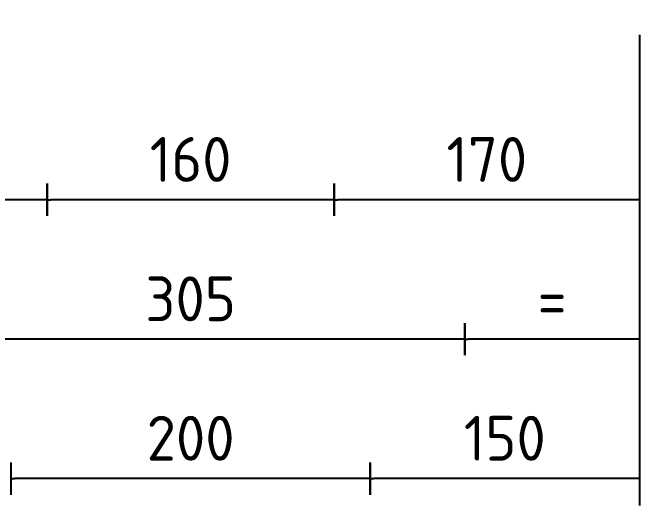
# Model space of a CAD drawing. Header units: millimetres. Extents: x 0 to 420, y 0 to 297.
# Drawn here: x 241.42 to 276.35, y 152.36 to 179.85 of the extents above; entities that cross this region are included whole.
import ezdxf

# ---------------------------------------------------------------- set-up
doc = ezdxf.new("R2010")
doc.units = ezdxf.units.MM
doc.header["$MEASUREMENT"] = 0
doc.layers.get('DEFPOINTS').update_dxf_attribs({"true_color": 0x165788})
doc.layers.add('T25', color=1, linetype='Continuous')
doc.styles.add('iso', font='iso3098b.shx')
doc.dimstyles.new('signsdim', dxfattribs={"dimtxt": 2.5, "dimasz": 0.2, "dimexe": 1.5, "dimexo": 2, "dimgap": 1, "dimtad": 1, "dimlfac": 10, "dimrnd": 1, "dimtxsty": 'iso', "dimblk": 'sgndim', "dimcen": 2.5, "dimse2": 1, "dimadec": 0, "dimazin": 0, "dimtfac": 1, "dimtix": 1, "dimtmove": 0, "dimatfit": 3, "dimfxl": 1, "dimarcsym": 0})

# ---------------------------------------------------------------- blocks, each defined once
blk = doc.blocks.new('sgndim')
for p, q in [((0, 4.5), (0, -4.5)), ((0, 0), (-1, 0))]:
    blk.add_line(p, q)
blk = doc.blocks.new('*D51')
at = {"layer": 'DEFPOINTS', "color": 0, "transparency": 16777216}
for p in [(241.345, 179.228), (261.345, 179.228), (241.345, 153.864)]:
    blk.add_point(p, dxfattribs=at)
at = {"layer": 'T25', "color": 0, "lineweight": -2, "transparency": 16777216}
blk.add_line((261.145, 153.864), (241.545, 153.864), dxfattribs=at)
at = {"layer": 'T25', "color": 0, "lineweight": -2, "transparency": 16777216, "xscale": 0.2, "yscale": 0.2, "zscale": 0.2, "rotation": 180}
blk.add_blockref('sgndim', (241.345, 153.864), dxfattribs=at)
at = {"layer": 'T25', "color": 0, "lineweight": -2, "transparency": 16777216, "xscale": 0.2, "yscale": 0.2, "zscale": 0.2}
blk.add_blockref('sgndim', (261.345, 153.864), dxfattribs=at)
at = {"layer": 'T25', "color": 0, "transparency": 16777216, "insert": (251.345, 156.114), "char_height": 2.5, "attachment_point": 5, "style": 'iso'}
blk.add_mtext('200', dxfattribs=at)
blk = doc.blocks.new('*D52')
at = {"layer": 'DEFPOINTS', "color": 0, "transparency": 16777216}
for p in [(276.345, 176.581), (261.345, 170.546), (261.345, 153.864)]:
    blk.add_point(p, dxfattribs=at)
at = {"layer": 'T25', "color": 0, "lineweight": -2, "transparency": 16777216}
for p, q in [((276.345, 174.581), (276.345, 152.364)), ((276.145, 153.864), (261.545, 153.864))]:
    blk.add_line(p, q, dxfattribs=at)
at = {"layer": 'T25', "color": 0, "lineweight": -2, "transparency": 16777216, "xscale": 0.2, "yscale": 0.2, "zscale": 0.2, "rotation": 180}
blk.add_blockref('sgndim', (261.345, 153.864), dxfattribs=at)
at = {"layer": 'T25', "color": 0, "lineweight": -2, "transparency": 16777216, "xscale": 0.2, "yscale": 0.2, "zscale": 0.2}
blk.add_blockref('sgndim', (276.345, 153.864), dxfattribs=at)
at = {"layer": 'T25', "color": 0, "transparency": 16777216, "insert": (268.845, 156.114), "char_height": 2.5, "attachment_point": 5, "style": 'iso'}
blk.add_mtext('150', dxfattribs=at)
blk = doc.blocks.new('*D54')
at = {"layer": 'DEFPOINTS', "color": 0, "transparency": 16777216}
for p in [(236.079, 186.778), (266.612, 186.778), (236.079, 161.638)]:
    blk.add_point(p, dxfattribs=at)
at = {"layer": 'T25', "color": 0, "lineweight": -2, "transparency": 16777216}
blk.add_line((266.412, 161.638), (236.279, 161.638), dxfattribs=at)
at = {"layer": 'T25', "color": 0, "lineweight": -2, "transparency": 16777216, "xscale": 0.2, "yscale": 0.2, "zscale": 0.2, "rotation": 180}
blk.add_blockref('sgndim', (236.079, 161.638), dxfattribs=at)
at = {"layer": 'T25', "color": 0, "lineweight": -2, "transparency": 16777216, "xscale": 0.2, "yscale": 0.2, "zscale": 0.2}
blk.add_blockref('sgndim', (266.612, 161.638), dxfattribs=at)
at = {"layer": 'T25', "color": 0, "transparency": 16777216, "insert": (251.345, 163.888), "char_height": 2.5, "attachment_point": 5, "style": 'iso'}
blk.add_mtext('305', dxfattribs=at)
blk = doc.blocks.new('*D55')
at = {"layer": 'DEFPOINTS', "color": 0, "transparency": 16777216}
for p in [(266.612, 164.454), (276.345, 164.454), (266.612, 161.638)]:
    blk.add_point(p, dxfattribs=at)
at = {"layer": 'T25', "color": 0, "lineweight": -2, "transparency": 16777216}
for p, q in [((276.345, 162.454), (276.345, 160.138)), ((276.145, 161.638), (266.812, 161.638))]:
    blk.add_line(p, q, dxfattribs=at)
at = {"layer": 'T25', "color": 0, "lineweight": -2, "transparency": 16777216, "xscale": 0.2, "yscale": 0.2, "zscale": 0.2, "rotation": 180}
blk.add_blockref('sgndim', (266.612, 161.638), dxfattribs=at)
at = {"layer": 'T25', "color": 0, "lineweight": -2, "transparency": 16777216, "xscale": 0.2, "yscale": 0.2, "zscale": 0.2}
blk.add_blockref('sgndim', (276.345, 161.638), dxfattribs=at)
at = {"layer": 'T25', "color": 0, "transparency": 16777216, "insert": (271.479, 163.888), "char_height": 2.5, "attachment_point": 5, "style": 'iso'}
blk.add_mtext('=', dxfattribs=at)
blk = doc.blocks.new('*D42')
at = {"layer": 'DEFPOINTS', "color": 0, "transparency": 16777216}
for p in [(243.345, 174.926), (259.345, 174.926), (243.345, 169.411)]:
    blk.add_point(p, dxfattribs=at)
at = {"layer": 'T25', "color": 0, "lineweight": -2, "transparency": 16777216}
blk.add_line((259.145, 169.411), (243.545, 169.411), dxfattribs=at)
at = {"layer": 'T25', "color": 0, "lineweight": -2, "transparency": 16777216, "xscale": 0.2, "yscale": 0.2, "zscale": 0.2, "rotation": 180}
blk.add_blockref('sgndim', (243.345, 169.411), dxfattribs=at)
at = {"layer": 'T25', "color": 0, "lineweight": -2, "transparency": 16777216, "xscale": 0.2, "yscale": 0.2, "zscale": 0.2}
blk.add_blockref('sgndim', (259.345, 169.411), dxfattribs=at)
at = {"layer": 'T25', "color": 0, "transparency": 16777216, "insert": (251.345, 171.661), "char_height": 2.5, "attachment_point": 5, "style": 'iso'}
blk.add_mtext('160', dxfattribs=at)
blk = doc.blocks.new('*D39')
at = {"layer": 'DEFPOINTS', "color": 0, "transparency": 16777216}
for p in [(226.345, 180.73), (243.345, 174.329), (226.345, 169.411)]:
    blk.add_point(p, dxfattribs=at)
at = {"layer": 'T25', "color": 0, "lineweight": -2, "transparency": 16777216}
for p, q in [((226.345, 178.73), (226.345, 167.911)), ((243.145, 169.411), (226.545, 169.411))]:
    blk.add_line(p, q, dxfattribs=at)
at = {"layer": 'T25', "color": 0, "lineweight": -2, "transparency": 16777216, "xscale": 0.2, "yscale": 0.2, "zscale": 0.2, "rotation": 180}
blk.add_blockref('sgndim', (226.345, 169.411), dxfattribs=at)
at = {"layer": 'T25', "color": 0, "lineweight": -2, "transparency": 16777216, "xscale": 0.2, "yscale": 0.2, "zscale": 0.2}
blk.add_blockref('sgndim', (243.345, 169.411), dxfattribs=at)
at = {"layer": 'T25', "color": 0, "transparency": 16777216, "insert": (234.845, 171.661), "char_height": 2.5, "attachment_point": 5, "style": 'iso'}
blk.add_mtext('170', dxfattribs=at)
blk = doc.blocks.new('*D40')
at = {"layer": 'DEFPOINTS', "color": 0, "transparency": 16777216}
for p in [(276.345, 180.614), (259.345, 174.329), (259.345, 169.411)]:
    blk.add_point(p, dxfattribs=at)
at = {"layer": 'T25', "color": 0, "lineweight": -2, "transparency": 16777216}
for p, q in [((276.345, 178.614), (276.345, 167.911)), ((276.145, 169.411), (259.545, 169.411))]:
    blk.add_line(p, q, dxfattribs=at)
at = {"layer": 'T25', "color": 0, "lineweight": -2, "transparency": 16777216, "xscale": 0.2, "yscale": 0.2, "zscale": 0.2, "rotation": 180}
blk.add_blockref('sgndim', (259.345, 169.411), dxfattribs=at)
at = {"layer": 'T25', "color": 0, "lineweight": -2, "transparency": 16777216, "xscale": 0.2, "yscale": 0.2, "zscale": 0.2}
blk.add_blockref('sgndim', (276.345, 169.411), dxfattribs=at)
at = {"layer": 'T25', "color": 0, "transparency": 16777216, "insert": (267.845, 171.661), "char_height": 2.5, "attachment_point": 5, "style": 'iso'}
blk.add_mtext('170', dxfattribs=at)

msp = doc.modelspace()

# ---------------------------------------------------------------- dimensions: what is measured, and where the dimension line sits
at = {"layer": 'T25'}
for base, p1, p2, override, picture, middle in [((236.0789, 161.6376), (266.6118, 186.7784), (236.0789, 186.7784), {"dimse1": 1}, '*D54', (251.3454, 163.8876)), ((226.3454, 169.4108), (243.3454, 174.3291), (226.3454, 180.73), {"dimse1": 1, "dimse2": 0}, '*D39', (234.8454, 171.6608)), ((241.3454, 153.8644), (261.3454, 179.228), (241.3454, 179.228), {"dimse1": 1}, '*D51', (251.3454, 156.1144)), ((243.3454, 169.4108), (259.3454, 174.9259), (243.3454, 174.9259), {"dimse1": 1}, '*D42', (251.3454, 171.6608))]:
    dim = msp.add_linear_dim(base=base, p1=p1, p2=p2, angle=180, dimstyle='signsdim', override=override, dxfattribs=at)
    dim.commit()
    dim.dimension.update_dxf_attribs({"geometry": picture, "text_midpoint": middle})
for base, p1, p2, picture, middle in [((259.3454, 169.4108), (276.3454, 180.6137), (259.3454, 174.3291), '*D40', (267.8454, 171.6608)), ((261.3454, 153.8644), (276.3454, 176.5807), (261.3454, 170.5463), '*D52', (268.8454, 156.1144))]:
    dim = msp.add_linear_dim(base=base, p1=p1, p2=p2, angle=180, dimstyle='signsdim', dxfattribs=at)
    dim.commit()
    dim.dimension.update_dxf_attribs({"geometry": picture, "text_midpoint": middle})
dim = msp.add_linear_dim(base=(266.6118, 161.6376), p1=(276.3454, 164.4536), p2=(266.6118, 164.4536), angle=180, text='=', dimstyle='signsdim', dxfattribs=at)
dim.commit()
dim.dimension.update_dxf_attribs({"geometry": '*D55', "text_midpoint": (271.4786, 163.8876)})

doc.saveas('drawing.dxf')
